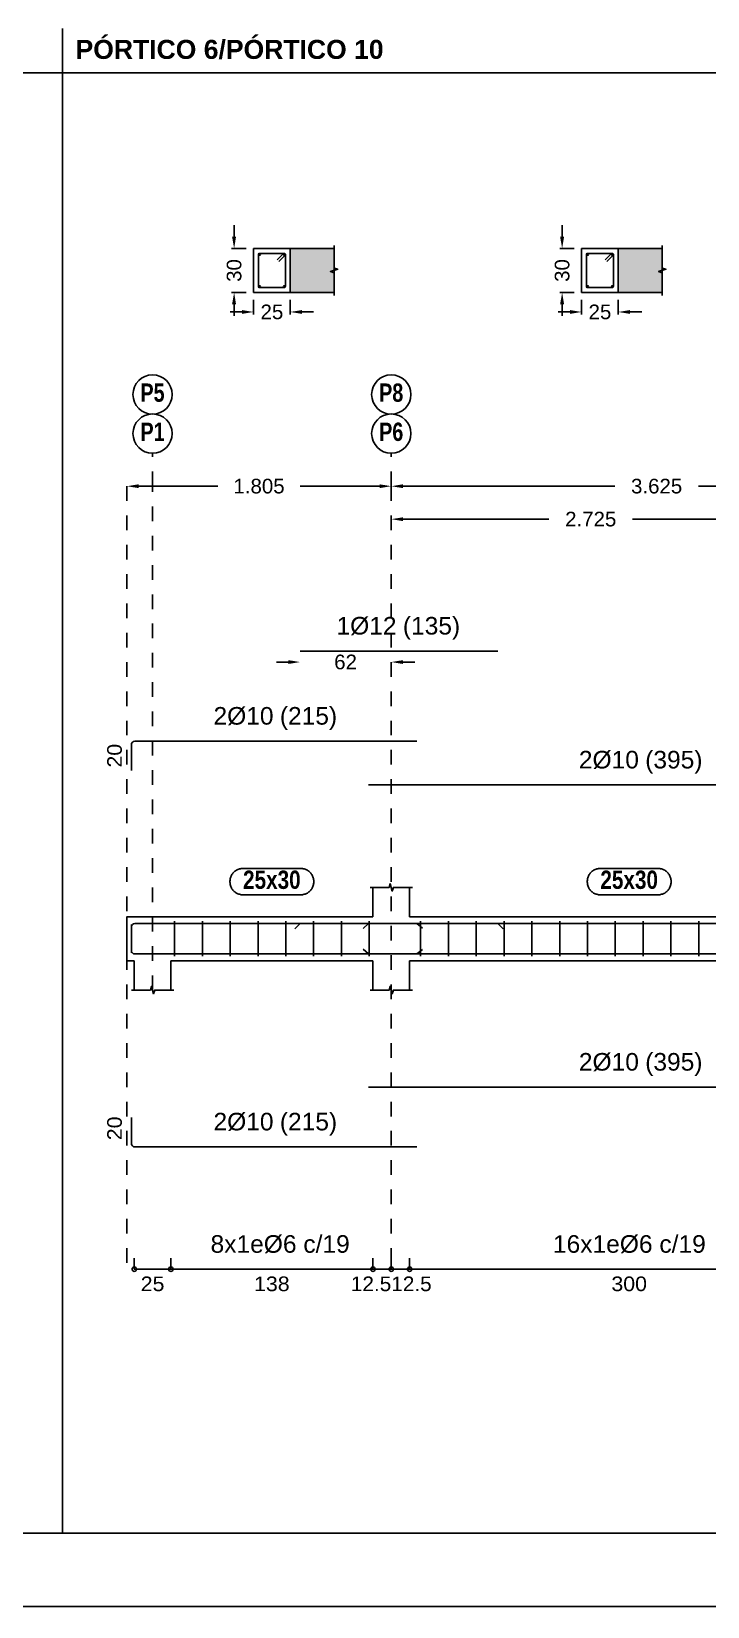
# Model space of a CAD drawing. Extents: x 2455 to 9764, y -806 to 181.
# Drawn here: x 4928.28 to 4932.89, y -409.26 to -398.52 of the extents above; entities that cross this region are included whole.
import ezdxf
from ezdxf.enums import TextEntityAlignment as Align

# ---------------------------------------------------------------- set-up
doc = ezdxf.new("R2010")
doc.units = 0
doc.header["$LTSCALE"] = 0.2
doc.header["$MEASUREMENT"] = 0
doc.linetypes.add('CYPE_RAYAPUNTO', pattern=[0.4125, 0.2025, -0.105, 0, -0.105])
doc.linetypes.add('PUNTOS2', pattern=[0.125, 0, -0.125])
doc.layers.add('01_cartela', color=6, linetype='CONTINUOUS', plot=False)
for name, color, linetype in [('01_cotas', 4, 'CONTINUOUS'), ('01_parcela', 7, 'CONTINUOUS'), ('01_primera', 5, 'CONTINUOUS'), ('01_texto cartela', 4, 'CONTINUOUS'), ('ALZ_CONT_NUDOS', 5, 'CONTINUOUS'), ('ALZ_CONT_VIG_HORMIGON', 5, 'CONTINUOUS'), ('ALZ_COT_COT_LIN_APOYOS', 120, 'CYPE_RAYAPUNTO'), ('ALZ_REF_REF_REFERENCIA', 3, 'CONTINUOUS'), ('ALZ_REF_TEXTO_REF_NOMBRE', 3, 'CONTINUOUS'), ('ARM_LONGITUDINAL_Ø10', 4, 'CONTINUOUS'), ('ARM_LONGITUDINAL_Ø12', 4, 'CONTINUOUS'), ('ARM_TRANSVERSAL_Ø6', 4, 'CONTINUOUS'), ('SEC_CONT_FORJADOS_SECCION', 8, 'CONTINUOUS'), ('SEC_CONT_VIG_HORMIGON_SECCION', 2, 'CONTINUOUS'), ('UNI_CORTANTES', 3, 'CONTINUOUS')]:
    doc.layers.add(name, color=color, linetype=linetype)
doc.layers.add('VIG_CARAS', color=5, linetype='CONTINUOUS', lineweight=9)
doc.styles.add('BERNARDO', font='GOTHICB.TTF')
doc.styles.add('CYPETXT_0.15', font='arial.ttf', dxfattribs={"height": 0.1})
doc.styles.add('Estilo1', font='swissel.ttf')
doc.styles.add('NIEVES2', font='sanss___.ttf')
doc.styles.add('NIEVES3', font='swisseb.ttf')
doc.styles.add('ROMANS', font='romans')
doc.dimstyles.new('DECIMAL-50', dxfattribs={"dimtxt": 0.08, "dimasz": 0.15, "dimexe": 0.05, "dimexo": 0.05, "dimgap": 0.09, "dimtad": 0, "dimzin": 0, "dimdsep": 46, "dimtxsty": 'ROMANS', "dimblk": 'DOTSMALL', "dimcen": 0.09, "dimclrt": 7, "dimadec": 0, "dimazin": 0, "dimtfac": 1.38, "dimtix": 1, "dimtofl": 0, "dimtmove": 2, "dimatfit": 3, "dimldrblk": 'OBLIQUE', "dimfxl": 1, "dimtolj": 1, "dimtzin": 0, "dimarcsym": 0})

# ---------------------------------------------------------------- blocks, each defined once
blk = doc.blocks.new('*D249')
at = {"layer": '01_cotas', "color": 0, "linetype": 'PUNTOS2', "lineweight": -2, "transparency": 16777216}
for p, q in [((4929.794, -400.347), (4929.794, -400.48)), ((4930.044, -400.347), (4930.044, -400.48))]:
    blk.add_line(p, q, dxfattribs=at)
at = {"layer": '01_cotas', "color": 0, "lineweight": -2, "transparency": 16777216}
for p, q in [((4929.714, -400.43), (4929.634, -400.43)), ((4930.124, -400.43), (4930.204, -400.43))]:
    blk.add_line(p, q, dxfattribs=at)
at = {"layer": '01_cotas', "color": 0, "transparency": 16777216}
for points in [[(4929.714, -400.417), (4929.714, -400.443), (4929.794, -400.43)], [(4930.124, -400.417), (4930.124, -400.443), (4930.044, -400.43)]]:
    blk.add_solid(points, dxfattribs=at)
at = {"layer": '01_cotas', "color": 5, "transparency": 16777216, "insert": (4929.919, -400.43), "char_height": 0.1, "attachment_point": 5, "style": 'Estilo1'}
blk.add_mtext('\\A1;25', dxfattribs=at)
blk = doc.blocks.new('*D250')
at = {"layer": '01_cotas', "color": 0, "lineweight": -2, "transparency": 16777216}
for p, q in [((4929.661, -399.917), (4929.661, -399.837)), ((4929.661, -400.377), (4929.661, -400.457))]:
    blk.add_line(p, q, dxfattribs=at)
at = {"layer": '01_cotas', "color": 0, "linetype": 'PUNTOS2', "lineweight": -2, "transparency": 16777216}
for p, q in [((4929.744, -399.997), (4929.611, -399.997)), ((4929.744, -400.297), (4929.611, -400.297))]:
    blk.add_line(p, q, dxfattribs=at)
at = {"layer": '01_cotas', "color": 0, "transparency": 16777216}
for points in [[(4929.647, -399.917), (4929.674, -399.917), (4929.661, -399.997)], [(4929.647, -400.377), (4929.674, -400.377), (4929.661, -400.297)]]:
    blk.add_solid(points, dxfattribs=at)
at = {"layer": '01_cotas', "color": 5, "transparency": 16777216, "insert": (4929.661, -400.147), "char_height": 0.1, "attachment_point": 5, "rotation": 90, "style": 'Estilo1'}
blk.add_mtext('\\A1;30', dxfattribs=at)
blk = doc.blocks.new('*D251')
at = {"layer": '01_cotas', "color": 0, "linetype": 'PUNTOS2', "lineweight": -2, "transparency": 16777216}
for p, q in [((4932.034, -400.347), (4932.034, -400.48)), ((4932.284, -400.347), (4932.284, -400.48))]:
    blk.add_line(p, q, dxfattribs=at)
at = {"layer": '01_cotas', "color": 0, "lineweight": -2, "transparency": 16777216}
for p, q in [((4931.954, -400.43), (4931.874, -400.43)), ((4932.364, -400.43), (4932.444, -400.43))]:
    blk.add_line(p, q, dxfattribs=at)
at = {"layer": '01_cotas', "color": 0, "transparency": 16777216}
for points in [[(4931.954, -400.417), (4931.954, -400.443), (4932.034, -400.43)], [(4932.364, -400.417), (4932.364, -400.443), (4932.284, -400.43)]]:
    blk.add_solid(points, dxfattribs=at)
at = {"layer": '01_cotas', "color": 5, "transparency": 16777216, "insert": (4932.159, -400.43), "char_height": 0.1, "attachment_point": 5, "style": 'Estilo1'}
blk.add_mtext('\\A1;25', dxfattribs=at)
blk = doc.blocks.new('*D252')
at = {"layer": '01_cotas', "color": 0, "lineweight": -2, "transparency": 16777216}
for p, q in [((4931.901, -399.917), (4931.901, -399.837)), ((4931.901, -400.377), (4931.901, -400.457))]:
    blk.add_line(p, q, dxfattribs=at)
at = {"layer": '01_cotas', "color": 0, "linetype": 'PUNTOS2', "lineweight": -2, "transparency": 16777216}
for p, q in [((4931.984, -399.997), (4931.851, -399.997)), ((4931.984, -400.297), (4931.851, -400.297))]:
    blk.add_line(p, q, dxfattribs=at)
at = {"layer": '01_cotas', "color": 0, "transparency": 16777216}
for points in [[(4931.887, -399.917), (4931.914, -399.917), (4931.901, -399.997)], [(4931.887, -400.377), (4931.914, -400.377), (4931.901, -400.297)]]:
    blk.add_solid(points, dxfattribs=at)
at = {"layer": '01_cotas', "color": 5, "transparency": 16777216, "insert": (4931.901, -400.147), "char_height": 0.1, "attachment_point": 5, "rotation": 90, "style": 'Estilo1'}
blk.add_mtext('\\A1;30', dxfattribs=at)
blk = doc.blocks.new('*D253')
at = {"layer": '01_cotas', "color": 0, "lineweight": -2, "transparency": 16777216}
for p, q in [((4930.814, -401.844), (4931.811, -401.844)), ((4933.379, -401.844), (4932.381, -401.844))]:
    blk.add_line(p, q, dxfattribs=at)
at = {"layer": '01_cotas', "color": 0, "transparency": 16777216}
for points in [[(4930.814, -401.831), (4930.814, -401.857), (4930.734, -401.844)], [(4933.379, -401.831), (4933.379, -401.857), (4933.459, -401.844)]]:
    blk.add_solid(points, dxfattribs=at)
at = {"layer": '01_cotas', "color": 5, "transparency": 16777216, "insert": (4932.096, -401.844), "char_height": 0.1, "attachment_point": 5, "style": 'Estilo1'}
blk.add_mtext('\\A1;2.725', dxfattribs=at)
blk = doc.blocks.new('*D255')
at = {"layer": '01_cotas', "color": 0, "lineweight": -2, "transparency": 16777216}
for p, q in [((4929.009, -401.619), (4929.55, -401.619)), ((4930.654, -401.619), (4930.112, -401.619))]:
    blk.add_line(p, q, dxfattribs=at)
at = {"layer": '01_cotas', "color": 0, "transparency": 16777216}
for points in [[(4929.009, -401.606), (4929.009, -401.632), (4928.929, -401.619)], [(4930.654, -401.606), (4930.654, -401.632), (4930.734, -401.619)]]:
    blk.add_solid(points, dxfattribs=at)
at = {"layer": '01_cotas', "color": 5, "transparency": 16777216, "insert": (4929.831, -401.619), "char_height": 0.1, "attachment_point": 5, "style": 'Estilo1'}
blk.add_mtext('\\A1;1.805', dxfattribs=at)
blk = doc.blocks.new('*D256')
at = {"layer": '01_cotas', "color": 0, "lineweight": -2, "transparency": 16777216}
for p, q in [((4930.814, -401.619), (4932.261, -401.619)), ((4934.279, -401.619), (4932.831, -401.619))]:
    blk.add_line(p, q, dxfattribs=at)
at = {"layer": '01_cotas', "color": 0, "transparency": 16777216}
for points in [[(4930.814, -401.606), (4930.814, -401.632), (4930.734, -401.619)], [(4934.279, -401.606), (4934.279, -401.632), (4934.359, -401.619)]]:
    blk.add_solid(points, dxfattribs=at)
at = {"layer": '01_cotas', "color": 5, "transparency": 16777216, "insert": (4932.546, -401.619), "char_height": 0.1, "attachment_point": 5, "style": 'Estilo1'}
blk.add_mtext('\\A1;3.625', dxfattribs=at)
blk = doc.blocks.new('*D257')
at = {"layer": '01_cotas', "color": 0, "lineweight": -2, "transparency": 16777216}
for p, q in [((4930.031, -402.819), (4929.951, -402.819)), ((4930.814, -402.819), (4930.894, -402.819))]:
    blk.add_line(p, q, dxfattribs=at)
at = {"layer": '01_cotas', "color": 0, "transparency": 16777216}
for points in [[(4930.031, -402.806), (4930.031, -402.832), (4930.111, -402.819)], [(4930.814, -402.806), (4930.814, -402.832), (4930.734, -402.819)]]:
    blk.add_solid(points, dxfattribs=at)
at = {"layer": '01_cotas', "color": 5, "transparency": 16777216, "insert": (4930.422, -402.819), "char_height": 0.1, "attachment_point": 5, "style": 'Estilo1'}
blk.add_mtext('\\A1;62', dxfattribs=at)

msp = doc.modelspace()

# ---------------------------------------------------------------- hatches: boundary and pattern name
at = {"layer": 'SEC_CONT_FORJADOS_SECCION', "true_color": 0xdad7d3}
for points in [[(4930.344, -399.997), (4930.044, -399.997), (4930.044, -400.297), (4930.344, -400.297)], [(4932.584, -399.997), (4932.284, -399.997), (4932.284, -400.297), (4932.584, -400.297)]]:
    msp.add_hatch(color=254, dxfattribs=at).paths.add_polyline_path(points)

# ---------------------------------------------------------------- linework, layer by layer
at = {"layer": '01_cartela', "color": 3}
msp.add_lwpolyline([(4921.37, -387.729), (4921.37, -409.264), (4952.008, -409.264), (4952.008, -387.729)], close=True, dxfattribs=at)
at = {"layer": '01_parcela', "color": 7, "ltscale": 2.5}
for p, q in [((4928.488, -398.496), (4928.489, -408.764)), ((4944.733, -408.764), (4921.87, -408.764))]:
    msp.add_line(p, q, dxfattribs=at)
at = {"layer": '01_primera', "ltscale": 2.5}
msp.add_line((4921.869, -398.799), (4944.733, -398.799), dxfattribs=at)
at = {"layer": 'ALZ_CONT_NUDOS'}
for p, q in [((4930.609, -404.557), (4930.609, -404.357)), ((4930.859, -404.557), (4930.859, -404.357)), ((4928.979, -404.857), (4928.979, -405.057)), ((4929.229, -404.857), (4929.229, -405.057)), ((4930.609, -404.857), (4930.609, -405.057)), ((4930.859, -404.857), (4930.859, -405.057))]:
    msp.add_line(p, q, dxfattribs=at)
for points in [[(4930.589, -404.357), (4930.719, -404.357), (4930.726, -404.332), (4930.741, -404.382), (4930.749, -404.357), (4930.879, -404.357)], [(4929.229, -404.557), (4928.979, -404.557), (4928.929, -404.557), (4928.929, -404.857), (4928.979, -404.857)], [(4928.959, -405.057), (4929.089, -405.057), (4929.096, -405.032), (4929.111, -405.082), (4929.119, -405.057), (4929.249, -405.057)], [(4930.589, -405.057), (4930.719, -405.057), (4930.726, -405.032), (4930.741, -405.082), (4930.749, -405.057), (4930.879, -405.057)]]:
    msp.add_lwpolyline(points, dxfattribs=at)
at = {"layer": 'ALZ_CONT_VIG_HORMIGON'}
for p, q in [((4929.229, -404.557), (4930.609, -404.557)), ((4930.859, -404.557), (4933.459, -404.557)), ((4929.229, -404.857), (4930.609, -404.857)), ((4930.859, -404.857), (4933.459, -404.857))]:
    msp.add_line(p, q, dxfattribs=at)
at = {"layer": 'ALZ_COT_COT_LIN_APOYOS'}
for p, q in [((4929.104, -401.619), (4929.104, -401.394)), ((4930.734, -401.619), (4930.734, -401.394)), ((4928.929, -401.619), (4928.929, -406.962)), ((4929.104, -405.057), (4929.104, -401.619)), ((4930.734, -401.619), (4930.734, -406.962)), ((4930.734, -401.619), (4930.734, -406.962))]:
    msp.add_line(p, q, dxfattribs=at)
at = {"layer": 'ALZ_REF_REF_REFERENCIA'}
for centre in [(4929.104, -400.993), (4930.734, -400.993), (4929.104, -401.26), (4930.734, -401.26)]:
    msp.add_circle(centre, 0.134, dxfattribs=at)
at = {"layer": 'ALZ_REF_TEXTO_REF_NOMBRE', "color": 5}
for points in [[(4930.115, -404.227), (4930.121, -404.228), (4930.127, -404.228), (4930.133, -404.229), (4930.139, -404.231), (4930.145, -404.232), (4930.15, -404.235), (4930.156, -404.237), (4930.161, -404.24), (4930.166, -404.243), (4930.171, -404.247), (4930.176, -404.251), (4930.18, -404.255), (4930.184, -404.259), (4930.188, -404.264), (4930.191, -404.269), (4930.194, -404.274), (4930.197, -404.28), (4930.199, -404.285), (4930.201, -404.291), (4930.203, -404.297), (4930.204, -404.302), (4930.205, -404.308), (4930.205, -404.314), (4930.205, -404.32), (4930.205, -404.326), (4930.204, -404.332), (4930.203, -404.338), (4930.201, -404.344), (4930.199, -404.35), (4930.197, -404.355), (4930.194, -404.361), (4930.191, -404.366), (4930.188, -404.371), (4930.184, -404.375), (4930.18, -404.38), (4930.176, -404.384), (4930.171, -404.388), (4930.166, -404.392), (4930.161, -404.395), (4930.156, -404.398), (4930.15, -404.4), (4930.145, -404.402), (4930.139, -404.404), (4930.133, -404.406), (4930.127, -404.407), (4930.121, -404.407), (4930.115, -404.407), (4929.722, -404.407), (4929.716, -404.407), (4929.71, -404.407), (4929.704, -404.406), (4929.698, -404.404), (4929.693, -404.402), (4929.687, -404.4), (4929.682, -404.398), (4929.676, -404.395), (4929.671, -404.392), (4929.666, -404.388), (4929.662, -404.384), (4929.657, -404.38), (4929.653, -404.375), (4929.65, -404.371), (4929.646, -404.366), (4929.643, -404.361), (4929.641, -404.355), (4929.638, -404.35), (4929.636, -404.344), (4929.635, -404.338), (4929.633, -404.332), (4929.633, -404.326), (4929.632, -404.32), (4929.632, -404.314), (4929.633, -404.308), (4929.633, -404.302), (4929.635, -404.297), (4929.636, -404.291), (4929.638, -404.285), (4929.641, -404.28), (4929.643, -404.274), (4929.646, -404.269), (4929.65, -404.264), (4929.653, -404.259), (4929.657, -404.255), (4929.662, -404.251), (4929.666, -404.247), (4929.671, -404.243), (4929.676, -404.24), (4929.682, -404.237), (4929.687, -404.235), (4929.693, -404.232), (4929.698, -404.231), (4929.704, -404.229), (4929.71, -404.228), (4929.716, -404.228), (4929.722, -404.227), (4930.115, -404.227)], [(4932.555, -404.227), (4932.561, -404.228), (4932.567, -404.228), (4932.573, -404.229), (4932.579, -404.231), (4932.585, -404.232), (4932.59, -404.235), (4932.596, -404.237), (4932.601, -404.24), (4932.606, -404.243), (4932.611, -404.247), (4932.616, -404.251), (4932.62, -404.255), (4932.624, -404.259), (4932.628, -404.264), (4932.631, -404.269), (4932.634, -404.274), (4932.637, -404.28), (4932.639, -404.285), (4932.641, -404.291), (4932.643, -404.297), (4932.644, -404.302), (4932.645, -404.308), (4932.645, -404.314), (4932.645, -404.32), (4932.645, -404.326), (4932.644, -404.332), (4932.643, -404.338), (4932.641, -404.344), (4932.639, -404.35), (4932.637, -404.355), (4932.634, -404.361), (4932.631, -404.366), (4932.628, -404.371), (4932.624, -404.375), (4932.62, -404.38), (4932.616, -404.384), (4932.611, -404.388), (4932.606, -404.392), (4932.601, -404.395), (4932.596, -404.398), (4932.59, -404.4), (4932.585, -404.402), (4932.579, -404.404), (4932.573, -404.406), (4932.567, -404.407), (4932.561, -404.407), (4932.555, -404.407), (4932.162, -404.407), (4932.156, -404.407), (4932.15, -404.407), (4932.144, -404.406), (4932.138, -404.404), (4932.133, -404.402), (4932.127, -404.4), (4932.122, -404.398), (4932.116, -404.395), (4932.111, -404.392), (4932.106, -404.388), (4932.102, -404.384), (4932.097, -404.38), (4932.093, -404.375), (4932.09, -404.371), (4932.086, -404.366), (4932.083, -404.361), (4932.081, -404.355), (4932.078, -404.35), (4932.076, -404.344), (4932.075, -404.338), (4932.073, -404.332), (4932.073, -404.326), (4932.072, -404.32), (4932.072, -404.314), (4932.073, -404.308), (4932.073, -404.302), (4932.075, -404.297), (4932.076, -404.291), (4932.078, -404.285), (4932.081, -404.28), (4932.083, -404.274), (4932.086, -404.269), (4932.09, -404.264), (4932.093, -404.259), (4932.097, -404.255), (4932.102, -404.251), (4932.106, -404.247), (4932.111, -404.243), (4932.116, -404.24), (4932.122, -404.237), (4932.127, -404.235), (4932.133, -404.232), (4932.138, -404.231), (4932.144, -404.229), (4932.15, -404.228), (4932.156, -404.228), (4932.162, -404.227), (4932.555, -404.227)]]:
    msp.add_lwpolyline(points, close=True, dxfattribs=at)
at = {"layer": 'ARM_LONGITUDINAL_Ø10'}
for p, q in [((4930.579, -404.603), (4930.541, -404.637)), ((4930.909, -404.603), (4930.947, -404.635)), ((4930.579, -404.811), (4930.541, -404.778)), ((4930.909, -404.811), (4930.947, -404.78))]:
    msp.add_line(p, q, dxfattribs=at)
for points in [[(4928.959, -403.559), (4928.959, -403.384), (4928.961, -403.375), (4928.966, -403.366), (4928.974, -403.361), (4928.984, -403.359), (4930.909, -403.359)], [(4930.579, -403.657), (4934.304, -403.657), (4934.313, -403.659), (4934.321, -403.664), (4934.327, -403.673), (4934.329, -403.682), (4934.329, -403.857)], [(4928.959, -404.803), (4928.959, -404.628), (4928.961, -404.619), (4928.966, -404.611), (4928.974, -404.605), (4928.984, -404.603), (4930.909, -404.603)], [(4928.959, -404.611), (4928.959, -404.786), (4928.961, -404.796), (4928.966, -404.804), (4928.974, -404.809), (4928.984, -404.811), (4930.909, -404.811)], [(4930.579, -404.603), (4934.304, -404.603), (4934.313, -404.605), (4934.321, -404.611), (4934.327, -404.619), (4934.329, -404.628), (4934.329, -404.803)], [(4930.579, -404.811), (4934.304, -404.811), (4934.313, -404.809), (4934.321, -404.804), (4934.327, -404.796), (4934.329, -404.786), (4934.329, -404.611)], [(4930.579, -405.72), (4934.304, -405.72), (4934.313, -405.718), (4934.321, -405.712), (4934.327, -405.704), (4934.329, -405.695), (4934.329, -405.52)], [(4928.959, -405.927), (4928.959, -406.102), (4928.961, -406.112), (4928.966, -406.12), (4928.974, -406.126), (4928.984, -406.127), (4930.909, -406.127)]]:
    msp.add_lwpolyline(points, dxfattribs=at)
for centre in [(4929.835, -400.038), (4930.003, -400.038), (4932.075, -400.038), (4932.243, -400.038), (4929.835, -400.256), (4930.003, -400.256), (4932.075, -400.256), (4932.243, -400.256)]:
    msp.add_circle(centre, 0.005, dxfattribs=at)
at = {"layer": 'ARM_LONGITUDINAL_Ø12'}
for p, q in [((4930.111, -404.603), (4930.076, -404.639)), ((4931.461, -404.603), (4931.497, -404.639))]:
    msp.add_line(p, q, dxfattribs=at)
for points in [[(4930.111, -402.744), (4931.461, -402.744)], [(4930.111, -404.603), (4931.461, -404.603)]]:
    msp.add_lwpolyline(points, dxfattribs=at)
at = {"layer": 'ARM_TRANSVERSAL_Ø6'}
for p, q in [((4929.254, -404.587), (4929.254, -404.827)), ((4929.444, -404.587), (4929.444, -404.827)), ((4929.634, -404.587), (4929.634, -404.827)), ((4929.824, -404.587), (4929.824, -404.827)), ((4930.014, -404.587), (4930.014, -404.827)), ((4930.204, -404.587), (4930.204, -404.827)), ((4930.394, -404.587), (4930.394, -404.827)), ((4930.584, -404.587), (4930.584, -404.827)), ((4930.934, -404.587), (4930.934, -404.827)), ((4931.124, -404.587), (4931.124, -404.827)), ((4931.314, -404.587), (4931.314, -404.827)), ((4931.504, -404.587), (4931.504, -404.827)), ((4931.694, -404.587), (4931.694, -404.827)), ((4931.884, -404.587), (4931.884, -404.827)), ((4932.074, -404.587), (4932.074, -404.827)), ((4932.264, -404.587), (4932.264, -404.827)), ((4932.454, -404.587), (4932.454, -404.827)), ((4932.644, -404.587), (4932.644, -404.827)), ((4932.834, -404.587), (4932.834, -404.827))]:
    msp.add_line(p, q, dxfattribs=at)
for points in [[(4929.966, -400.086), (4930.008, -400.044), (4930.009, -400.042), (4930.01, -400.041), (4930.011, -400.039), (4930.011, -400.038), (4930.011, -400.036), (4930.01, -400.035), (4930.009, -400.033), (4930.008, -400.032), (4930.007, -400.031), (4930.006, -400.031), (4930.004, -400.03), (4930.003, -400.03), (4929.835, -400.03), (4929.832, -400.031), (4929.829, -400.032), (4929.827, -400.035), (4929.827, -400.038), (4929.827, -400.256), (4929.827, -400.259), (4929.829, -400.262), (4929.832, -400.263), (4929.835, -400.264), (4930.003, -400.264), (4930.006, -400.263), (4930.008, -400.262), (4930.01, -400.259), (4930.011, -400.256), (4930.011, -400.038), (4930.011, -400.036), (4930.01, -400.035), (4930.009, -400.033), (4930.008, -400.032), (4930.007, -400.031), (4930.006, -400.031), (4930.004, -400.03), (4930.003, -400.03), (4930.001, -400.03), (4930, -400.031), (4929.998, -400.031), (4929.997, -400.032), (4929.955, -400.075)], [(4932.206, -400.086), (4932.248, -400.044), (4932.249, -400.042), (4932.25, -400.041), (4932.251, -400.039), (4932.251, -400.038), (4932.251, -400.036), (4932.25, -400.035), (4932.249, -400.033), (4932.248, -400.032), (4932.247, -400.031), (4932.246, -400.031), (4932.244, -400.03), (4932.243, -400.03), (4932.075, -400.03), (4932.072, -400.031), (4932.069, -400.032), (4932.067, -400.035), (4932.067, -400.038), (4932.067, -400.256), (4932.067, -400.259), (4932.069, -400.262), (4932.072, -400.263), (4932.075, -400.264), (4932.243, -400.264), (4932.246, -400.263), (4932.248, -400.262), (4932.25, -400.259), (4932.251, -400.256), (4932.251, -400.038), (4932.251, -400.036), (4932.25, -400.035), (4932.249, -400.033), (4932.248, -400.032), (4932.247, -400.031), (4932.246, -400.031), (4932.244, -400.03), (4932.243, -400.03), (4932.241, -400.03), (4932.24, -400.031), (4932.238, -400.031), (4932.237, -400.032), (4932.195, -400.075)]]:
    msp.add_lwpolyline(points, dxfattribs=at)
at = {"layer": 'SEC_CONT_FORJADOS_SECCION', "color": 254, "true_color": 0xdad7d3}
for points in [[(4930.344, -399.997), (4930.044, -399.997), (4930.044, -400.297), (4930.344, -400.297)], [(4932.584, -399.997), (4932.284, -399.997), (4932.284, -400.297), (4932.584, -400.297)]]:
    msp.add_lwpolyline(points, close=True, dxfattribs=at)
at = {"layer": 'SEC_CONT_FORJADOS_SECCION'}
for points in [[(4930.344, -399.997), (4930.044, -399.997), (4930.044, -400.297), (4930.344, -400.297)], [(4930.344, -399.977), (4930.344, -400.132), (4930.369, -400.139), (4930.319, -400.154), (4930.344, -400.162), (4930.344, -400.317)], [(4932.584, -399.997), (4932.284, -399.997), (4932.284, -400.297), (4932.584, -400.297)], [(4932.584, -399.977), (4932.584, -400.132), (4932.609, -400.139), (4932.559, -400.154), (4932.584, -400.162), (4932.584, -400.317)]]:
    msp.add_lwpolyline(points, dxfattribs=at)
at = {"layer": 'SEC_CONT_VIG_HORMIGON_SECCION'}
for points in [[(4930.044, -399.997), (4929.794, -399.997), (4929.794, -400.297), (4930.044, -400.297), (4930.044, -399.997)], [(4932.284, -399.997), (4932.034, -399.997), (4932.034, -400.297), (4932.284, -400.297), (4932.284, -399.997)]]:
    msp.add_lwpolyline(points, close=True, dxfattribs=at)
at = {"layer": 'UNI_CORTANTES', "color": 2}
for p, q in [((4928.979, -406.962), (4928.979, -406.887)), ((4929.229, -406.962), (4929.229, -406.887)), ((4930.609, -406.962), (4930.609, -406.887)), ((4930.734, -406.962), (4930.734, -406.887)), ((4930.859, -406.962), (4930.859, -406.887))]:
    msp.add_line(p, q, dxfattribs=at)
for points in [[(4928.979, -406.962), (4929.229, -406.962), (4929.229, -406.887)], [(4929.229, -406.962), (4930.609, -406.962), (4930.609, -406.887)], [(4930.609, -406.962), (4930.734, -406.962), (4930.734, -406.887)], [(4930.734, -406.962), (4930.859, -406.962), (4930.859, -406.887)], [(4930.859, -406.962), (4933.859, -406.962), (4933.859, -406.887)]]:
    msp.add_lwpolyline(points, dxfattribs=at)
for centre in [(4928.979, -406.962), (4929.229, -406.962), (4929.229, -406.962), (4930.609, -406.962), (4930.609, -406.962), (4930.734, -406.962), (4930.734, -406.962), (4930.859, -406.962), (4930.859, -406.962)]:
    msp.add_circle(centre, 0.015, dxfattribs=at)

# ---------------------------------------------------------------- texts
at = {"layer": '01_texto cartela', "color": 5, "style": 'NIEVES3'}
msp.add_text('PÓRTICO 6/PÓRTICO 10', height=0.12967, dxfattribs=at).set_placement((4928.578, -398.703))
at = {"layer": 'ALZ_REF_TEXTO_REF_NOMBRE', "color": 5, "style": 'BERNARDO'}
for s, width, p, p2 in [('P5', 0.846434, (4929.021, -401.043), (4929.186, -401.043)), ('P8', 0.846434, (4930.651, -401.043), (4930.816, -401.043)), ('P1', 0.846434, (4929.021, -401.31), (4929.186, -401.31)), ('P6', 0.846434, (4930.651, -401.31), (4930.816, -401.31)), ('25x30', 0.806421, (4929.722, -404.367), (4930.115, -404.367)), ('25x30', 0.806421, (4932.162, -404.367), (4932.555, -404.367))]:
    msp.add_text(s, height=0.125, dxfattribs=dict(at, width=width)).set_placement(p, p2, align=Align.FIT)
at = {"layer": 'UNI_CORTANTES', "color": 4, "style": 'CYPETXT_0.15', "width": 1.042546}
for p, p2 in [((4928.894, -403.539), (4928.894, -403.377)), ((4928.894, -406.082), (4928.894, -405.92))]:
    msp.add_text('20', height=0.1, rotation=90, dxfattribs=at).set_placement(p, p2, align=Align.FIT)
at = {"layer": 'UNI_CORTANTES', "color": 2, "style": 'CYPETXT_0.15'}
for s, width, p, p2 in [('25', 1.042546, (4929.023, -407.112), (4929.185, -407.112)), ('138', 1.042546, (4929.797, -407.112), (4930.04, -407.112)), ('12.5', 1.015093, (4930.458, -407.112), (4930.734, -407.112)), ('12.5', 1.015093, (4930.734, -407.112), (4931.01, -407.112)), ('300', 1.042546, (4932.237, -407.112), (4932.48, -407.112))]:
    msp.add_text(s, height=0.1, dxfattribs=dict(at, width=width)).set_placement(p, p2, align=Align.FIT)
at = {"layer": 'VIG_CARAS', "color": 5, "style": 'NIEVES2'}
for s, p in [('1%%c12', (4930.36, -402.667)), ('(135)', (4930.813, -402.667)), ('2%%c10', (4929.52, -403.282)), ('(215)', (4929.973, -403.282)), ('2%%c10', (4932.015, -403.581)), ('(395)', (4932.468, -403.581)), ('2%%c10', (4932.015, -405.643)), ('(395)', (4932.468, -405.643)), ('2%%c10', (4929.52, -406.051)), ('(215)', (4929.973, -406.051))]:
    msp.add_text(s, height=0.12, dxfattribs=at).set_placement(p, align=Align.BOTTOM_LEFT)
at = {"layer": 'VIG_CARAS', "color": 4, "style": 'NIEVES2'}
for s, p in [('8x1e%%c6 c/19', (4929.5, -406.886)), ('16x1e%%c6 c/19', (4931.838, -406.886))]:
    msp.add_text(s, height=0.12, dxfattribs=at).set_placement(p, align=Align.BOTTOM_LEFT)

# ---------------------------------------------------------------- dimensions: what is measured, and where the dimension line sits
at = {"layer": '01_cotas', "color": 2}
for p1, p2, distance, text, picture, middle in [((4929.794, -400.297), (4929.794, -399.997), 0.133, '30', '*D250', (4929.661, -400.147)), ((4932.034, -400.297), (4932.034, -399.997), 0.133, '30', '*D252', (4931.901, -400.147)), ((4929.794, -400.297), (4930.044, -400.297), -0.133, '25', '*D249', (4929.919, -400.43)), ((4932.034, -400.297), (4932.284, -400.297), -0.133, '25', '*D251', (4932.159, -400.43)), ((4930.734, -401.619), (4928.929, -401.619), 0, '1.805', '*D255', (4929.831, -401.619)), ((4934.359, -401.619), (4930.734, -401.619), 0, '3.625', '*D256', (4932.546, -401.619)), ((4933.459, -401.844), (4930.734, -401.844), 0, '2.725', '*D253', (4932.096, -401.844)), ((4930.111, -402.819), (4930.734, -402.819), 0, '62', '*D257', (4930.422, -402.819))]:
    dim = msp.add_aligned_dim(p1=p1, p2=p2, distance=distance, text=text, dimstyle='DECIMAL-50', override={"dimtxt": 0.1, "dimasz": 0.08, "dimtxsty": 'Estilo1', "dimsah": 1, "dimclrt": 5, "dimfxl": 0.09, "dimarcsym": 2}, dxfattribs=at)
    dim.commit()
    dim.dimension.update_dxf_attribs({"geometry": picture, "text_midpoint": middle})

doc.saveas('drawing.dxf')
